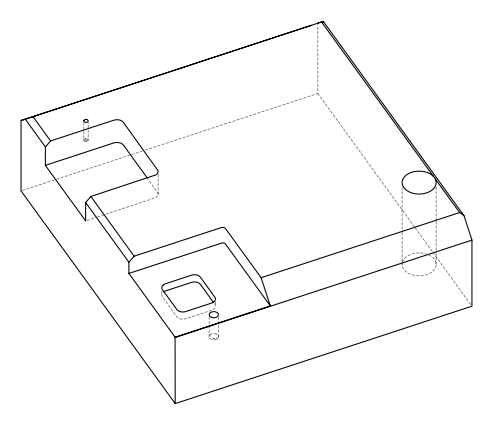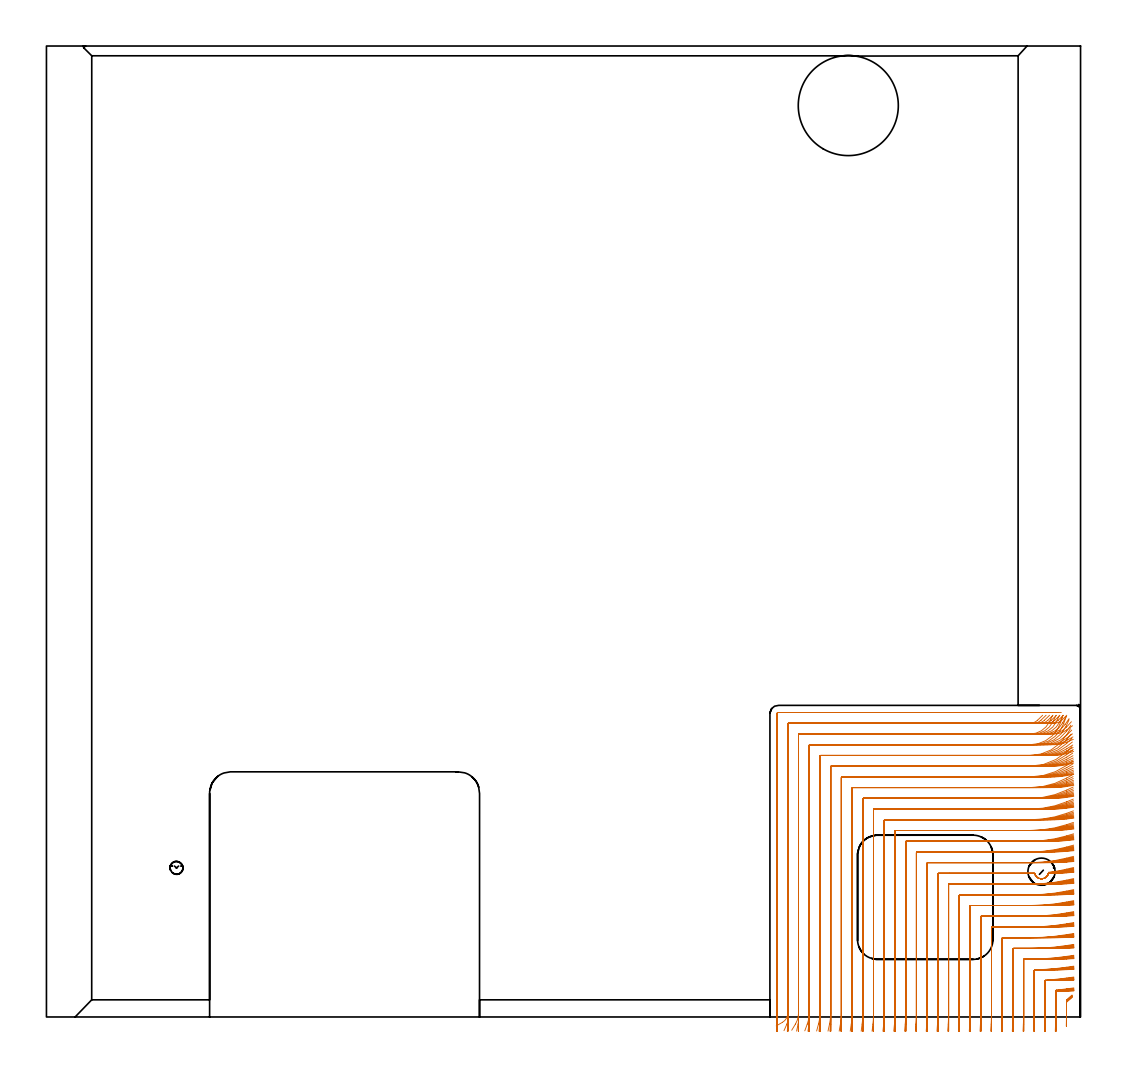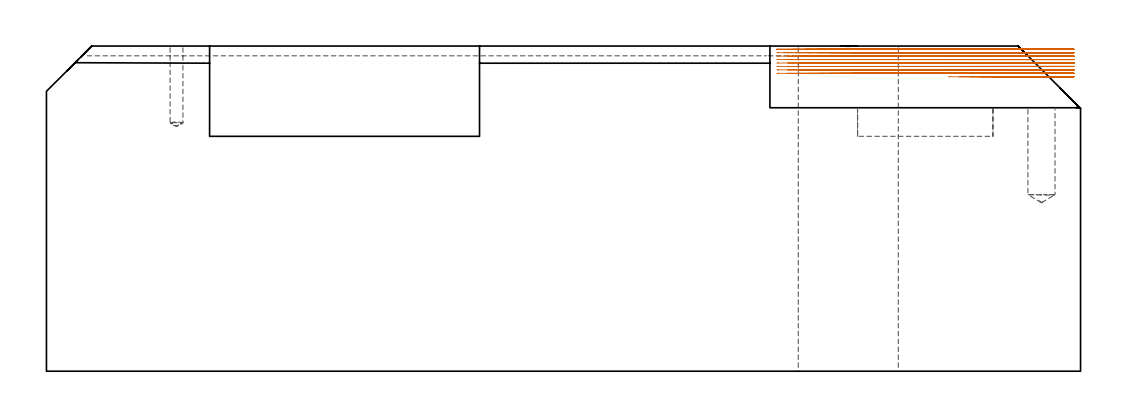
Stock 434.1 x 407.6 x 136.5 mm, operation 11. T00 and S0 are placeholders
(PLAN: 13 operations, 6 tool changes, 243.5 min)
(1 SPOT_DRILL | STEP1POCKET | NXT0321_9005460120000 | 0.03 min | 2 mm3)
(2 SPOT_DRILL_1 | STEP1POCKET_1 | NXT0321_9005460120000 | 0.03 min | 2817 mm3)
(3 INDEXABLE_INSERT_DRILL_THROUGH_HOLE_FROM_SOLID | STEP1HOLE | NXT0302_036 | 0.56 min | 189021 mm3)
(4 DRILL_BLIND_HOLE_INTO_CENTER | STEP1POCKET | UGT0301_178 | 0.14 min | 729 mm3)
(5 DRILL_BLIND_HOLE_INTO_CENTER_1 | STEP1POCKET_1 | UGT0301_225 | 0.17 min | 3913 mm3)
(6 AREA_MILL | FG_CHAMFER_SURFACE | UGT0205_001 | 1.47 min | 1709 mm3)
(7 AREA_MILL_1 | FG_CHAMFER_SURFACE_1 | UGT0205_001 | 23.05 min | 73331 mm3)
(8 AREA_MILL_2 | FG_CHAMFER_SURFACE_2 | UGT0205_001 | 3.12 min | 3396 mm3)
(9 AREA_MILL_3 | FG_CHAMFER_SURFACE_3 | UGT0205_001 | 23.44 min | 121281 mm3)
(10 AREA_MILL_4 | FG_CHAMFER_SURFACE_4 | UGT0205_001 | 6.46 min | 3295 mm3)
(11 MILL_CORNER_NOTCH_RECTANGULAR | CORNER_NOTCH_RECTANGULAR | NXT0201_008 | Follow Part, ap 1.5, ae 75% | 152.91 min | 412389 mm3)
(12 MILL_RECTANGULAR_POCKET | POCKET_RECTANGULAR_STRAIGHT | NXT0201_012 | Follow Part, ap 4, ae 75% | 2.23 min | 34809 mm3)
(13 MILL_SLOT | SLOT_PARTIAL_RECTANGULAR | NXT0201_012 | Follow Part, ap 4, ae 75% | 29.83 min | 440398 mm3)
(TOOL NXT0321_9005460120000 | NC Spot Drill, 142deg, 12mm, Carbide, Uncoated | D12 PA142 FL30 Z2)
(TOOL NXT0302_036 | Index. Insert Drill 42mm [880-D4200L50-05] | D42 PA176 FL210 Z2)
(TOOL UGT0301_178 | Twist Drill 5.4 mm | D5.4 PA118 FL55 Z2)
(TOOL UGT0301_225 | Twist Drill 11.4 mm | D11.4 PA118 FL92 Z2)
(TOOL UGT0205_001 | Chamfer Mill 20 x 3 x 45 deg. | D20 FL50 Z2)
(TOOL NXT0201_008 | ENDMILL 6mm [2P460-0600-NA 1630] | D6 FL26 Z6)
(TOOL NXT0201_012 | ENDMILL 16mm [2P460-1600-NA 1630] | D16 FL38 Z6)
(OP 11 MILL_CORNER_NOTCH_RECTANGULAR, part 1 of 2)
G17 G21 G94 G90
T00 M6
G54
G17 G0 G90 X430.536 Y9.226 S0 M3
G43 Z146.606 H1
Z135.161
G94 G1 X428.3 Y7.226 F250.
G3 X428.2 Y7.01 R0.3 F500.
G1 Y1.65
G2 X428.174 Y-0.86 R121.5
G1 X428.112 Y-3.859 F250.
G0 Z146.606
X431.274 Y12.212
Z135.161
G1 X428.3 Y11.817
G2 X423.965 Y11.324 R117. F500.
G3 X423.7 Y11.033 R0.3
G1 Y1.65
G2 X423.608 Y-3. R117.
G1 X423.488 Y-5.998 F250.
G0 Z146.606
X431.272 Y16.769
Z135.161
G1 X428.3 Y16.358
G2 X419.476 Y15.492 R112.5 F500.
G3 X419.2 Y15.2 R0.3
G1 Y1.65
G2 X419.104 Y-3. R112.5
G1 X418.98 Y-5.997 F250.
G0 Z146.606
X431.269 Y21.33
Z135.161
G1 X428.3 Y20.903
G2 X414.987 Y19.82 R108. F500.
G3 X414.7 Y19.527 R0.3
G1 Y1.65
G2 X414.6 Y-3. R108.
G1 X414.471 Y-5.997 F250.
G0 Z146.606
X431.267 Y25.897
Z135.161
G1 X428.3 Y25.451
G2 X412.907 Y24.3 R103.5 F500.
G1 X410.493
G3 X410.2 Y24.007 R0.3
G1 Y1.65
G2 X410.095 Y-3. R103.5
G1 X409.961 Y-5.997 F250.
G0 Z146.606
X431.263 Y30.47
Z135.161
G1 X428.3 Y30.004
G2 X412.907 Y28.8 R99. F500.
G1 X405.994
G3 X405.7 Y28.506 R0.3
G1 Y1.65
G2 X405.591 Y-3. R99.
G1 X405.45 Y-5.997 F250.
G0 Z146.606
X431.26 Y35.051
Z135.161
G1 X428.3 Y34.562
G2 X412.907 Y33.3 R94.5 F500.
G1 X401.494
G3 X401.2 Y33.006 R0.3
G1 Y1.65
G2 X401.086 Y-3. R94.5
G1 X400.938 Y-5.996 F250.
G0 Z146.606
X431.256 Y39.639
Z135.161
G1 X428.3 Y39.126
G2 X412.907 Y37.8 R90. F500.
G1 X396.994
G3 X396.7 Y37.506 R0.3
G1 Y1.65
G2 X396.58 Y-3. R90.
G1 X396.425 Y-5.996 F250.
G0 Z146.606
X431.251 Y44.237
Z135.161
G1 X428.3 Y43.697
G2 X412.907 Y42.3 R85.5 F500.
G1 X392.494
G3 X392.2 Y42.006 R0.3
G1 Y1.65
G2 X392.073 Y-3. R85.5
G1 X391.91 Y-5.996 F250.
G0 Z146.606
X431.245 Y48.846
Z135.161
G1 X428.3 Y48.276
G2 X412.907 Y46.8 R81. F500.
G1 X387.994
G3 X387.7 Y46.506 R0.3
G1 Y1.65
G2 X387.566 Y-3. R81.
G1 X387.394 Y-5.995 F250.
G0 Z146.606
X431.239 Y53.468
Z135.161
G1 X428.3 Y52.865
G2 X412.907 Y51.3 R76.5 F500.
G1 X383.495
G3 X383.2 Y51.005 R0.3
G1 Y1.65
G2 X383.059 Y-3. R76.5
G1 X382.876 Y-5.994 F250.
G0 Z146.606
X431.231 Y58.106
Z135.161
G1 X428.3 Y57.465
G2 X412.907 Y55.8 R72. F500.
G1 X378.995
G3 X378.7 Y55.505 R0.3
G1 Y1.65
G2 X378.55 Y-3. R72.
G1 X378.356 Y-5.994 F250.
G0 Z146.606
X431.221 Y62.763
Z135.161
G1 X428.3 Y62.079
G2 X420.677 Y60.749 R67.5 F500.
X420.32 Y59.554 R3.046
X418.952 Y58.279 R2.939
X416.457 Y58.276 R3.042
X414.876 Y60.014 R2.954
X414.788 Y60.326 R3.057
X412.907 Y60.3 R67.5
G1 X374.495
G3 X374.2 Y60.005 R0.3
G1 Y1.65
G2 X374.04 Y-3. R67.5
G1 X373.833 Y-5.993 F250.
G0 Z146.606
X431.209 Y67.442
Z135.161
G1 X428.3 Y66.709
G2 X412.907 Y64.8 R63. F500.
G1 X369.995
G3 X369.7 Y64.505 R0.3
G1 Y1.65
G2 X369.528 Y-3. R63.
G1 X369.307 Y-5.992 F250.
G0 Z146.606
X431.194 Y72.151
Z135.161
G1 X428.3 Y71.361
G2 X412.907 Y69.3 R58.5 F500.
G1 X365.495
G3 X365.2 Y69.005 R0.3
G1 Y1.65
G2 X365.015 Y-3. R58.5
G1 X364.776 Y-5.991 F250.
G0 Z146.606
X431.175 Y76.896
Z135.161
G1 X428.3 Y76.04
G2 X412.907 Y73.8 R54. F500.
G1 X360.996
G3 X360.7 Y73.504 R0.3
G1 Y1.65
G2 X360.499 Y-3. R54.
G1 X360.241 Y-5.989 F250.
G0 Z146.606
X431.151 Y81.687
Z135.161
G1 X428.3 Y80.754
G2 X412.907 Y78.3 R49.5 F500.
G1 X356.496
G3 X356.2 Y78.004 R0.3
G1 Y1.65
G2 X355.981 Y-3. R49.5
G1 X355.699 Y-5.987 F250.
G0 Z146.606
X431.119 Y86.541
Z135.161
G1 X428.3 Y85.515
G2 X412.907 Y82.8 R45. F500.
G1 X351.996
G3 X351.7 Y82.504 R0.3
G1 Y1.65
G2 X351.459 Y-3. R45.
G1 X351.149 Y-5.984 F250.
G0 Z146.606
X431.075 Y91.48
Z135.161
G1 X428.3 Y90.339
G2 X412.907 Y87.3 R40.5 F500.
G1 X347.496
G3 X347.2 Y87.004 R0.3
G1 Y1.65
G2 X346.932 Y-3. R40.5
G1 X346.588 Y-5.98 F250.
G0 Z146.606
X431.012 Y96.54
Z135.161
G1 X428.3 Y95.257
G2 X412.907 Y91.8 R36. F500.
G1 X342.996
G3 X342.7 Y91.504 R0.3
G1 Y1.65
G2 X342.398 Y-3. R36.
G1 X342.011 Y-5.975 F250.
G0 Z146.606
X430.917 Y101.783
Z135.161
G1 X428.3 Y100.317
G2 X412.907 Y96.3 R31.5 F500.
G1 X338.496
G3 X338.2 Y96.004 R0.3
G1 Y1.65
G2 X337.855 Y-3. R31.5
G1 X337.412 Y-5.967 F250.
G0 Z146.606
X430.765 Y107.328
Z135.161
G1 X428.3 Y105.618
G2 X412.907 Y100.8 R27. F500.
G1 X333.997
G3 X333.7 Y100.503 R0.3
G1 Y1.65
G2 X333.297 Y-3. R27.
G1 X332.78 Y-5.955 F250.
G0 Z146.606
X430.488 Y113.442
Z135.161
G1 X428.3 Y111.389
G2 X412.907 Y105.3 R22.5 F500.
G1 X329.497
G3 X329.2 Y105.003 R0.3
G1 Y1.65
G2 X328.714 Y-3. R22.5
G1 X328.094 Y-5.935 F250.
G0 Z146.606
X429.855 Y121.035
Z135.161
G1 X428.3 Y118.47
G2 X412.907 Y109.8 R18. F500.
G1 X324.997
G3 X324.7 Y109.503 R0.3
G1 Y1.65
G2 X324.089 Y-3. R18.
G1 X323.314 Y-5.898 F250.
G0 Z146.606
X426.686 Y126.623
Z135.161
G1 X425.788 Y123.76
G2 X412.907 Y114.3 R13.5 F500.
G1 X320.497
G3 X320.2 Y114.003 R0.3
G1 Y1.65
G2 X319.374 Y-3. R13.5
G1 X318.34 Y-5.816 F250.
G0 Z146.606
X422.303 Y126.488
Z135.161
G1 X420.969 Y123.8
G2 X412.907 Y118.8 R9. F500.
G1 X315.997
G3 X315.7 Y118.503 R0.3
G1 Y1.65
G2 X314.406 Y-3. R9.
G1 X312.855 Y-5.569 F250.
G0 Z146.606
X418.196 Y126.672
Z135.161
G1 X416.048 Y124.578
G2 X412.907 Y123.3 R4.5 F500.
G1 X311.497
G3 X311.2 Y123.003 R0.3
G1 Y1.65
G2 X308.945 Y-2.25 R4.5
G1 X306.345 Y-3.746 F250.
G0 Z146.606
X415.907 Y127.8
Z135.161
G1 X412.907
X307.2 F500.
G3 X306.7 Y127.3 R0.5
G1 Y1.65
Y-1.35 F250.
G0 Z146.606
X430.536 Y9.048
Z133.717
G1 X428.3 Y7.048
G3 X428.2 Y6.832 R0.3 F500.
G1 Y-0.768
Y-3.768 F250.
G0 Z146.606
X431.279 Y11.992
Z133.717
G1 X428.3 Y11.634
G2 X423.968 Y11.196 R117. F500.
G3 X423.7 Y10.905 R0.3
G1 Y-1.179
G2 X423.686 Y-3. R117.
G1 X423.639 Y-6. F250.
G0 Z146.606
X431.277 Y16.54
Z133.717
G1 X428.3 Y16.168
G2 X419.479 Y15.417 R112.5 F500.
G3 X419.2 Y15.124 R0.3
G1 Y-1.179
G2 X419.185 Y-3. R112.5
G1 X419.137 Y-6. F250.
G0 Z146.606
X431.275 Y21.092
Z133.717
G1 X428.3 Y20.704
G2 X414.991 Y19.802 R108. F500.
G3 X414.7 Y19.509 R0.3
G1 Y-1.179
G2 X414.685 Y-3. R108.
G1 X414.634 Y-6. F250.
G0 Z146.606
X431.273 Y25.648
Z133.717
G1 X428.3 Y25.244
G2 X414.352 Y24.3 R103.5 F500.
G1 X410.493
G3 X410.2 Y24.007 R0.3
G1 Y-1.179
G2 X410.184 Y-3. R103.5
G1 X410.131 Y-6. F250.
G0 Z146.606
X431.27 Y30.21
Z133.717
G1 X428.3 Y29.787
G2 X414.352 Y28.8 R99. F500.
G1 X405.994
G3 X405.7 Y28.506 R0.3
G1 Y-1.179
G2 X405.683 Y-3. R99.
G1 X405.628 Y-5.999 F250.
G0 Z146.606
X431.267 Y34.778
Z133.717
G1 X428.3 Y34.335
G2 X414.352 Y33.3 R94.5 F500.
G1 X401.494
G3 X401.2 Y33.006 R0.3
G1 Y-1.179
G2 X401.182 Y-3. R94.5
G1 X401.125 Y-5.999 F250.
G0 Z146.606
X431.264 Y39.352
Z133.717
G1 X428.3 Y38.887
G2 X414.352 Y37.8 R90. F500.
G1 X396.994
G3 X396.7 Y37.506 R0.3
G1 Y-1.179
G2 X396.682 Y-3. R90.
G1 X396.621 Y-5.999 F250.
G0 Z146.606
X431.26 Y43.935
Z133.717
G1 X428.3 Y43.445
G2 X414.352 Y42.3 R85.5 F500.
G1 X392.494
G3 X392.2 Y42.006 R0.3
G1 Y-1.179
G2 X392.181 Y-3. R85.5
G1 X392.117 Y-5.999 F250.
G0 Z146.606
X431.255 Y48.526
Z133.717
G1 X428.3 Y48.01
G2 X414.352 Y46.8 R81. F500.
G1 X387.994
G3 X387.7 Y46.506 R0.3
G1 Y-1.179
G2 X387.68 Y-3. R81.
G1 X387.612 Y-5.999 F250.
G0 Z146.606
X431.25 Y53.129
Z133.717
G1 X428.3 Y52.582
G2 X414.352 Y51.3 R76.5 F500.
G1 X383.495
G3 X383.2 Y51.005 R0.3
G1 Y-1.179
G2 X383.178 Y-3. R76.5
G1 X383.107 Y-5.999 F250.
G0 Z146.606
X431.243 Y57.745
Z133.717
G1 X428.3 Y57.164
G2 X414.352 Y55.8 R72. F500.
G1 X378.995
G3 X378.7 Y55.505 R0.3
G1 Y-1.179
G2 X378.677 Y-3. R72.
G1 X378.601 Y-5.999 F250.
G0 Z146.606
X431.235 Y62.377
Z133.717
G1 X428.3 Y61.757
G2 X420.66 Y60.595 R67.5 F500.
X420.32 Y59.554 R3.046
X418.952 Y58.279 R2.939
X416.457 Y58.276 R3.042
X414.876 Y60.014 R2.954
X414.794 Y60.301 R3.057
X414.352 Y60.3 R67.5
G1 X374.495
G3 X374.2 Y60.005 R0.3
G1 Y-1.179
G2 X374.175 Y-3. R67.5
G1 X374.094 Y-5.999 F250.
G0 Z146.606
X431.226 Y67.028
Z133.717
G1 X428.3 Y66.363
G2 X414.352 Y64.8 R63. F500.
G1 X369.995
G3 X369.7 Y64.505 R0.3
G1 Y-1.179
G2 X369.674 Y-3. R63.
G1 X369.587 Y-5.999 F250.
G0 Z146.606
X431.213 Y71.702
Z133.717
G1 X428.3 Y70.987
G2 X414.352 Y69.3 R58.5 F500.
G1 X365.495
G3 X365.2 Y69.005 R0.3
G1 Y-1.179
G2 X365.172 Y-3. R58.5
G1 X365.078 Y-5.999 F250.
G0 Z146.606
X431.198 Y76.407
Z133.717
G1 X428.3 Y75.632
G2 X414.352 Y73.8 R54. F500.
G1 X360.995
G3 X360.7 Y73.505 R0.3
G1 Y-1.179
G2 X360.669 Y-3. R54.
G1 X360.568 Y-5.998 F250.
G0 Z146.606
X431.178 Y81.151
Z133.717
G1 X428.3 Y80.306
G2 X414.352 Y78.3 R49.5 F500.
G1 X356.496
G3 X356.2 Y78.004 R0.3
G1 Y-1.179
G2 X356.166 Y-3. R49.5
G1 X356.056 Y-5.998 F250.
G0 Z146.606
X431.152 Y85.946
Z133.717
G1 X428.3 Y85.016
G2 X414.352 Y82.8 R45. F500.
G1 X351.996
G3 X351.7 Y82.504 R0.3
G1 Y-1.179
G2 X351.663 Y-3. R45.
G1 X351.542 Y-5.998 F250.
G0 Z146.606
X431.116 Y90.811
Z133.717
G1 X428.3 Y89.778
G2 X414.352 Y87.3 R40.5 F500.
G1 X347.496
G3 X347.2 Y87.004 R0.3
G1 Y-1.179
G2 X347.159 Y-3. R40.5
G1 X347.024 Y-5.997 F250.
G0 Z146.606
X431.066 Y95.774
Z133.717
G1 X428.3 Y94.612
G2 X414.352 Y91.8 R36. F500.
G1 X342.996
G3 X342.7 Y91.504 R0.3
G1 Y-1.179
G2 X342.654 Y-3. R36.
G1 X342.502 Y-5.996 F250.
G0 Z146.606
X430.99 Y100.885
Z133.717
G1 X428.3 Y99.556
G2 X414.352 Y96.3 R31.5 F500.
G1 X338.496
G3 X338.2 Y96.004 R0.3
G1 Y-1.179
G2 X338.147 Y-3. R31.5
G1 X337.974 Y-5.995 F250.
G0 Z146.606
X430.869 Y106.231
Z133.717
G1 X428.3 Y104.682
G2 X414.352 Y100.8 R27. F500.
G1 X333.997
G3 X333.7 Y100.504 R0.3
G1 Y-1.179
G2 X333.639 Y-3. R27.
G1 X333.436 Y-5.993 F250.
G0 Z146.606
X430.654 Y112.004
Z133.717
G1 X428.3 Y110.145
G2 X414.352 Y105.3 R22.5 F500.
G1 X329.497
G3 X329.2 Y105.003 R0.3
G1 Y-1.179
G2 X329.126 Y-3. R22.5
G1 X328.883 Y-5.99 F250.
G0 Z146.606
X430.196 Y118.747
Z133.717
G1 X428.3 Y116.422
G2 X414.352 Y109.8 R18. F500.
G1 X324.997
G3 X324.7 Y109.503 R0.3
G1 Y-1.179
G2 X324.608 Y-3. R18.
G1 X324.304 Y-5.985 F250.
G0 Z146.606
X428.071 Y126.056
Z133.717
G1 X427.056 Y123.232
G2 X414.352 Y114.3 R13.5 F500.
G1 X320.497
G3 X320.2 Y114.003 R0.3
G1 Y-1.179
G2 X320.077 Y-3. R13.5
G1 X319.672 Y-5.973 F250.
G0 Z146.606
X423.748 Y126.488
Z133.717
G1 X422.414 Y123.8
G2 X414.352 Y118.8 R9. F500.
G1 X315.997
G3 X315.7 Y118.503 R0.3
G1 Y-1.179
G2 X315.514 Y-3. R9.
G1 X314.907 Y-5.938 F250.
G0 Z146.606
X419.641 Y126.672
Z133.717
G1 X417.493 Y124.578
G2 X414.352 Y123.3 R4.5 F500.
G1 X311.497
G3 X311.2 Y123.003 R0.3
G1 Y-1.179
G2 X310.815 Y-3. R4.5
G1 X309.601 Y-5.743 F250.
G0 Z146.606
X417.352 Y127.8
Z133.717
G1 X414.352
X307.2 F500.
G3 X306.7 Y127.3 R0.5
G1 Y-1.179
Y-4.179 F250.
G0 Z146.606
X430.536 Y8.887
Z132.272
G1 X428.3 Y6.888
G3 X428.2 Y6.671 R0.3 F500.
G1 Y-0.768
Y-3.768 F250.
G0 Z146.606
X431.283 Y11.79
Z132.272
G1 X428.3 Y11.47
G2 X423.972 Y11.086 R117. F500.
G3 X423.7 Y10.794 R0.3
G1 Y-2.71
Y-3.
X423.692 Y-6. F250.
G0 Z146.606
X431.281 Y16.33
Z132.272
G1 X428.3 Y15.996
G2 X419.483 Y15.36 R112.5 F500.
G3 X419.2 Y15.068 R0.3
G1 Y-2.71
Y-3.
X419.192 Y-6. F250.
G0 Z146.606
X431.28 Y20.873
Z132.272
G1 X428.3 Y20.526
G2 X415.801 Y19.8 R108. F500.
G1 X414.993
G3 X414.7 Y19.507 R0.3
G1 Y-2.71
Y-3.
X414.692 Y-6. F250.
G0 Z146.606
X431.278 Y25.42
Z132.272
G1 X428.3 Y25.057
G2 X415.801 Y24.3 R103.5 F500.
G1 X410.493
G3 X410.2 Y24.007 R0.3
G1 Y-2.71
Y-3.
X410.191 Y-6. F250.
G0 Z146.606
X431.276 Y29.971
Z132.272
G1 X428.3 Y29.592
G2 X415.801 Y28.8 R99. F500.
G1 X405.994
G3 X405.7 Y28.506 R0.3
G1 Y-2.71
Y-3.
X405.691 Y-6. F250.
G0 Z146.606
X431.274 Y34.527
Z132.272
G1 X428.3 Y34.13
G2 X415.801 Y33.3 R94.5 F500.
G1 X401.494
G3 X401.2 Y33.006 R0.3
G1 Y-2.71
Y-3.
X401.19 Y-6. F250.
G0 Z146.606
X431.271 Y39.089
Z132.272
G1 X428.3 Y38.672
G2 X415.801 Y37.8 R90. F500.
G1 X396.994
G3 X396.7 Y37.506 R0.3
G1 Y-2.71
Y-3.
X396.69 Y-6. F250.
G0 Z146.606
X431.268 Y43.657
Z132.272
G1 X428.3 Y43.219
G2 X415.801 Y42.3 R85.5 F500.
G1 X392.494
G3 X392.2 Y42.006 R0.3
G1 Y-2.71
Y-3.
X392.189 Y-6. F250.
G0 Z146.606
X431.264 Y48.233
Z132.272
G1 X428.3 Y47.77
G2 X415.801 Y46.8 R81. F500.
G1 X387.994
G3 X387.7 Y46.506 R0.3
G1 Y-2.71
X387.699 Y-3.
X387.689 Y-6. F250.
G0 Z146.606
X431.26 Y52.818
Z132.272
G1 X428.3 Y52.328
G2 X415.801 Y51.3 R76.5 F500.
G1 X383.495
G3 X383.2 Y51.005 R0.3
G1 Y-2.71
X383.199 Y-3.
X383.188 Y-6. F250.
G0 Z146.606
X431.254 Y57.414
Z132.272
G1 X428.3 Y56.893
G2 X415.801 Y55.8 R72. F500.
G1 X378.995
G3 X378.7 Y55.505 R0.3
G1 Y-2.71
X378.699 Y-3.
X378.687 Y-6. F250.
G0 Z146.606
X431.248 Y62.023
Z132.272
G1 X428.3 Y61.467
G2 X420.641 Y60.474 R67.5 F500.
X420.32 Y59.554 R3.046
X418.952 Y58.279 R2.939
X416.457 Y58.276 R3.042
X414.876 Y60.014 R2.954
X414.794 Y60.3 R3.057
G1 X374.495
G3 X374.2 Y60.005 R0.3
G1 Y-2.71
X374.199 Y-3.
X374.186 Y-6. F250.
G0 Z146.606
X431.24 Y66.647
Z132.272
G1 X428.3 Y66.052
G2 X415.801 Y64.8 R63. F500.
G1 X369.995
G3 X369.7 Y64.505 R0.3
G1 Y-2.71
X369.699 Y-3.
X369.685 Y-6. F250.
G0 Z146.606
X431.231 Y71.292
Z132.272
G1 X428.3 Y70.651
G2 X415.801 Y69.3 R58.5 F500.
G1 X365.495
G3 X365.2 Y69.005 R0.3
G1 Y-2.71
X365.199 Y-3.
X365.184 Y-6. F250.
G0 Z146.606
X431.218 Y75.961
Z132.272
G1 X428.3 Y75.266
G2 X415.801 Y73.8 R54. F500.
G1 X360.995
G3 X360.7 Y73.505 R0.3
G1 Y-2.71
X360.699 Y-3.
X360.683 Y-6. F250.
G0 Z146.606
X431.203 Y80.662
Z132.272
G1 X428.3 Y79.904
G2 X415.801 Y78.3 R49.5 F500.
G1 X356.496
G3 X356.2 Y78.004 R0.3
G1 Y-2.71
X356.199 Y-3.
X356.182 Y-6. F250.
G0 Z146.606
X431.182 Y85.404
Z132.272
G1 X428.3 Y84.571
G2 X415.801 Y82.8 R45. F500.
G1 X351.996
G3 X351.7 Y82.504 R0.3
G1 Y-2.71
X351.699 Y-3.
X351.68 Y-6. F250.
G0 Z146.606
X431.154 Y90.203
Z132.272
G1 X428.3 Y89.277
G2 X415.801 Y87.3 R40.5 F500.
G1 X347.496
G3 X347.2 Y87.004 R0.3
G1 Y-2.71
G2 X347.199 Y-3. R40.5
G1 X347.177 Y-6. F250.
G0 Z146.606
X431.113 Y95.081
Z132.272
G1 X428.3 Y94.039
G2 X415.801 Y91.8 R36. F500.
G1 X342.996
G3 X342.7 Y91.504 R0.3
G1 Y-2.71
G2 X342.699 Y-3. R36.
G1 X342.675 Y-6. F250.
G0 Z146.606
X431.054 Y100.076
Z132.272
G1 X428.3 Y98.886
G2 X415.801 Y96.3 R31.5 F500.
G1 X338.496
G3 X338.2 Y96.004 R0.3
G1 Y-2.71
G2 X338.199 Y-3. R31.5
G1 X338.171 Y-6. F250.
G0 Z146.606
X430.959 Y105.256
Z132.272
G1 X428.3 Y103.867
G2 X415.801 Y100.8 R27. F500.
G1 X333.997
G3 X333.7 Y100.503 R0.3
G1 Y-2.71
G2 X333.698 Y-3. R27.
G1 X333.666 Y-6. F250.
G0 Z146.606
X430.794 Y110.758
Z132.272
G1 X428.3 Y109.091
G2 X415.801 Y105.3 R22.5 F500.
G1 X329.497
G3 X329.2 Y105.003 R0.3
G1 Y-2.71
G2 X329.198 Y-3. R22.5
G1 X329.159 Y-6. F250.
G0 Z146.606
X430.459 Y116.93
Z132.272
G1 X428.3 Y114.847
G2 X415.801 Y109.8 R18. F500.
G1 X324.997
G3 X324.7 Y109.503 R0.3
G1 Y-2.71
G2 X324.698 Y-3. R18.
G1 X324.649 Y-6. F250.
G0 Z146.606
X429.296 Y124.778
Z132.272
G1 X428.021 Y122.063
G2 X415.801 Y114.3 R13.5 F500.
G1 X320.497
G3 X320.2 Y114.003 R0.3
G1 Y-2.71
G2 X320.197 Y-3. R13.5
G1 X320.132 Y-5.999 F250.
G0 Z146.606
X425.197 Y126.488
Z132.272
G1 X423.863 Y123.8
G2 X415.801 Y118.8 R9. F500.
G1 X315.997
G3 X315.7 Y118.503 R0.3
G1 Y-2.71
G2 X315.695 Y-3. R9.
G1 X315.598 Y-5.998 F250.
G0 Z146.606
X421.09 Y126.669
Z132.272
G1 X418.941 Y124.576
G2 X415.801 Y123.3 R4.5 F500.
G1 X311.497
G3 X311.2 Y123.003 R0.3
G1 Y-2.71
G2 X311.191 Y-3. R4.5
G1 X310.997 Y-5.994 F250.
G0 Z146.606
X418.801 Y127.8
Z132.272
G1 X415.801
X307.2 F500.
G3 X306.7 Y127.3 R0.5
G1 Y-2.71
Y-5.71 F250.
G0 Z146.606
X430.536 Y8.744
Z130.827
G1 X428.3 Y6.744
G3 X428.2 Y6.528 R0.3 F500.
G1 Y-0.768
Y-3.768 F250.
G0 Z146.606
X431.287 Y11.606
Z130.827
G1 X428.3 Y11.323
G2 X423.976 Y10.993 R117. F500.
G3 X423.7 Y10.701 R0.3
G1 Y-3.
Y-6. F250.
G0 Z146.606
X431.285 Y16.138
Z130.827
G1 X428.3 Y15.844
G2 X419.487 Y15.322 R112.5 F500.
G3 X419.2 Y15.029 R0.3
G1 Y-3.
Y-6. F250.
G0 Z146.606
X431.284 Y20.673
Z130.827
G1 X428.3 Y20.366
G2 X417.254 Y19.8 R108. F500.
G1 X414.993
G3 X414.7 Y19.507 R0.3
G1 Y-3.
Y-6. F250.
G0 Z146.606
X431.283 Y25.211
Z130.827
G1 X428.3 Y24.891
G2 X417.254 Y24.3 R103.5 F500.
G1 X410.493
G3 X410.2 Y24.007 R0.3
G1 Y-3.
Y-6. F250.
G0 Z146.606
X431.281 Y29.753
Z130.827
G1 X428.3 Y29.418
G2 X417.254 Y28.8 R99. F500.
G1 X405.994
G3 X405.7 Y28.506 R0.3
G1 Y-3.
Y-6. F250.
G0 Z146.606
X431.279 Y34.298
Z130.827
G1 X428.3 Y33.948
G2 X417.254 Y33.3 R94.5 F500.
G1 X401.494
G3 X401.2 Y33.006 R0.3
G1 Y-3.
Y-6. F250.
G0 Z146.606
X431.277 Y38.849
Z130.827
G1 X428.3 Y38.48
G2 X417.254 Y37.8 R90. F500.
G1 X396.994
G3 X396.7 Y37.506 R0.3
G1 Y-3.
Y-6. F250.
G0 Z146.606
X431.275 Y43.404
Z130.827
G1 X428.3 Y43.017
G2 X417.254 Y42.3 R85.5 F500.
G1 X392.494
G3 X392.2 Y42.006 R0.3
G1 Y-3.
Y-6. F250.
G0 Z146.606
X431.272 Y47.966
Z130.827
G1 X428.3 Y47.557
G2 X417.254 Y46.8 R81. F500.
G1 X387.994
G3 X387.7 Y46.506 R0.3
G1 Y-3.
Y-6. F250.
G0 Z146.606
X431.269 Y52.535
Z130.827
G1 X428.3 Y52.102
G2 X417.254 Y51.3 R76.5 F500.
G1 X383.495
G3 X383.2 Y51.005 R0.3
G1 Y-3.
Y-6. F250.
G0 Z146.606
X431.264 Y57.113
Z130.827
G1 X428.3 Y56.652
G2 X417.254 Y55.8 R72. F500.
G1 X378.995
G3 X378.7 Y55.505 R0.3
G1 Y-3.
Y-6. F250.
G0 Z146.606
X431.26 Y61.701
Z130.827
G1 X428.3 Y61.21
G2 X420.623 Y60.384 R67.5 F500.
X420.32 Y59.554 R3.046
X418.952 Y58.279 R2.939
X416.457 Y58.276 R3.042
X414.876 Y60.014 R2.954
X414.794 Y60.3 R3.057
G1 X374.495
G3 X374.2 Y60.005 R0.3
G1 Y-3.
Y-6. F250.
G0 Z146.606
X431.253 Y66.302
Z130.827
G1 X428.3 Y65.776
G2 X417.254 Y64.8 R63. F500.
G1 X369.995
G3 X369.7 Y64.505 R0.3
G1 Y-3.
Y-6. F250.
G0 Z146.606
X431.246 Y70.919
Z130.827
G1 X428.3 Y70.352
G2 X417.254 Y69.3 R58.5 F500.
G1 X365.495
G3 X365.2 Y69.005 R0.3
G1 Y-3.
Y-6. F250.
G0 Z146.606
X431.237 Y75.555
Z130.827
G1 X428.3 Y74.942
G2 X417.254 Y73.8 R54. F500.
G1 X360.995
G3 X360.7 Y73.505 R0.3
G1 Y-3.
Y-6. F250.
G0 Z146.606
X431.224 Y80.218
Z130.827
G1 X428.3 Y79.548
G2 X417.254 Y78.3 R49.5 F500.
G1 X356.496
G3 X356.2 Y78.004 R0.3
G1 Y-3.
Y-6. F250.
G0 Z146.606
X431.208 Y84.913
Z130.827
G1 X428.3 Y84.177
G2 X417.254 Y82.8 R45. F500.
G1 X351.996
G3 X351.7 Y82.504 R0.3
G1 Y-3.
Y-6. F250.
G0 Z146.606
X431.186 Y89.654
Z130.827
G1 X428.3 Y88.835
G2 X417.254 Y87.3 R40.5 F500.
G1 X347.496
G3 X347.2 Y87.004 R0.3
G1 Y-3.
Y-6. F250.
G0 Z146.606
X431.155 Y94.457
Z130.827
G1 X428.3 Y93.536
G2 X417.254 Y91.8 R36. F500.
G1 X342.996
G3 X342.7 Y91.504 R0.3
G1 Y-3.
Y-6. F250.
G0 Z146.606
X431.109 Y99.352
Z130.827
G1 X428.3 Y98.3
G2 X417.254 Y96.3 R31.5 F500.
G1 X338.496
G3 X338.2 Y96.004 R0.3
G1 Y-3.
Y-6. F250.
G0 Z146.606
X431.037 Y104.39
Z130.827
G1 X428.3 Y103.163
G2 X417.254 Y100.8 R27. F500.
G1 X333.997
G3 X333.7 Y100.503 R0.3
G1 Y-3.
Y-6. F250.
G0 Z146.606
X430.914 Y109.671
Z130.827
G1 X428.3 Y108.198
G2 X417.254 Y105.3 R22.5 F500.
G1 X329.497
G3 X329.2 Y105.003 R0.3
G1 Y-3.
Y-6. F250.
G0 Z146.606
X430.669 Y115.429
Z130.827
G1 X428.3 Y113.588
G2 X417.254 Y109.8 R18. F500.
G1 X324.997
G3 X324.7 Y109.503 R0.3
G1 Y-3.
Y-6. F250.
G0 Z146.606
X430.025 Y122.493
Z130.827
G1 X428.3 Y120.038
G2 X417.254 Y114.3 R13.5 F500.
G1 X320.497
G3 X320.2 Y114.003 R0.3
G1 Y-3.
Y-6. F250.
G0 Z146.606
X426.65 Y126.487
Z130.827
G1 X425.316 Y123.8
G2 X417.254 Y118.8 R9. F500.
G1 X315.997
G3 X315.7 Y118.503 R0.3
G1 Y-3.
Y-6. F250.
G0 Z146.606
X422.542 Y126.667
Z130.827
G1 X420.392 Y124.575
G2 X417.254 Y123.3 R4.5 F500.
G1 X311.497
G3 X311.2 Y123.003 R0.3
G1 Y-3.
Y-6. F250.
G0 Z146.606
X420.254 Y127.8
Z130.827
G1 X417.254
X307.2 F500.
G3 X306.7 Y127.3 R0.5
G1 Y-3.
Y-6. F250.
G0 Z146.606
X430.536 Y8.618
Z129.382
G1 X428.3 Y6.618
G3 X428.2 Y6.402 R0.3 F500.
G1 Y-0.768
Y-3.768 F250.
G0 Z146.606
X431.29 Y11.44
Z129.382
G1 X428.3 Y11.194
G2 X423.979 Y10.919 R117. F500.
G3 X423.7 Y10.627 R0.3
G1 Y-3.
Y-6. F250.
G0 Z146.606
X431.289 Y15.966
Z129.382
G1 X428.3 Y15.71
G2 X419.491 Y15.303 R112.5 F500.
G3 X419.2 Y15.01 R0.3
G1 Y-3.
Y-6. F250.
G0 Z146.606
X431.288 Y20.494
Z129.382
G1 X428.3 Y20.227
G2 X418.705 Y19.8 R108. F500.
G1 X414.993
G3 X414.7 Y19.507 R0.3
G1 Y-3.
Y-6. F250.
G0 Z146.606
X431.287 Y25.024
Z129.382
G1 X428.3 Y24.746
G2 X418.705 Y24.3 R103.5 F500.
G1 X410.493
G3 X410.2 Y24.007 R0.3
G1 Y-3.
Y-6. F250.
G0 Z146.606
X431.286 Y29.557
Z129.382
G1 X428.3 Y29.266
G2 X418.705 Y28.8 R99. F500.
G1 X405.994
G3 X405.7 Y28.506 R0.3
G1 Y-3.
Y-6. F250.
G0 Z146.606
X431.284 Y34.093
Z129.382
G1 X428.3 Y33.788
G2 X418.705 Y33.3 R94.5 F500.
G1 X401.494
G3 X401.2 Y33.006 R0.3
G1 Y-3.
Y-6. F250.
G0 Z146.606
X431.283 Y38.633
Z129.382
G1 X428.3 Y38.313
G2 X418.705 Y37.8 R90. F500.
G1 X396.994
G3 X396.7 Y37.506 R0.3
G1 Y-3.
Y-6. F250.
G0 Z146.606
X431.281 Y43.177
Z129.382
G1 X428.3 Y42.84
G2 X418.705 Y42.3 R85.5 F500.
G1 X392.494
G3 X392.2 Y42.006 R0.3
G1 Y-3.
Y-6. F250.
G0 Z146.606
X431.279 Y47.726
Z129.382
G1 X428.3 Y47.37
G2 X418.705 Y46.8 R81. F500.
G1 X387.994
G3 X387.7 Y46.506 R0.3
G1 Y-3.
Y-6. F250.
G0 Z146.606
X431.276 Y52.28
Z129.382
G1 X428.3 Y51.904
G2 X418.705 Y51.3 R76.5 F500.
G1 X383.495
G3 X383.2 Y51.005 R0.3
G1 Y-3.
Y-6. F250.
G0 Z146.606
X431.273 Y56.842
Z129.382
G1 X428.3 Y56.442
G2 X418.705 Y55.8 R72. F500.
G1 X378.995
G3 X378.7 Y55.505 R0.3
G1 Y-3.
Y-6. F250.
G0 Z146.606
X431.269 Y61.412
Z129.382
G1 X428.3 Y60.985
G2 X420.611 Y60.327 R67.5 F500.
X420.32 Y59.554 R3.046
X418.952 Y58.279 R2.939
X416.457 Y58.276 R3.042
X414.876 Y60.014 R2.954
X414.794 Y60.3 R3.057
G1 X374.495
G3 X374.2 Y60.005 R0.3
G1 Y-3.
Y-6. F250.
G0 Z146.606
X431.265 Y65.992
Z129.382
G1 X428.3 Y65.535
G2 X418.705 Y64.8 R63. F500.
G1 X369.995
G3 X369.7 Y64.505 R0.3
G1 Y-3.
Y-6. F250.
G0 Z146.606
X431.259 Y70.584
Z129.382
G1 X428.3 Y70.092
G2 X418.705 Y69.3 R58.5 F500.
G1 X365.495
G3 X365.2 Y69.005 R0.3
G1 Y-3.
Y-6. F250.
G0 Z146.606
X431.252 Y75.192
Z129.382
G1 X428.3 Y74.659
G2 X418.705 Y73.8 R54. F500.
G1 X360.995
G3 X360.7 Y73.505 R0.3
G1 Y-3.
Y-6. F250.
G0 Z146.606
X431.243 Y79.82
Z129.382
G1 X428.3 Y79.239
G2 X418.705 Y78.3 R49.5 F500.
G1 X356.496
G3 X356.2 Y78.004 R0.3
G1 Y-3.
Y-6. F250.
G0 Z146.606
X431.231 Y84.475
Z129.382
G1 X428.3 Y83.835
G2 X418.705 Y82.8 R45. F500.
G1 X351.996
G3 X351.7 Y82.504 R0.3
G1 Y-3.
Y-6. F250.
G0 Z146.606
X431.215 Y89.164
Z129.382
G1 X428.3 Y88.453
G2 X418.705 Y87.3 R40.5 F500.
G1 X347.496
G3 X347.2 Y87.004 R0.3
G1 Y-3.
Y-6. F250.
G0 Z146.606
X431.191 Y93.902
Z129.382
G1 X428.3 Y93.102
G2 X418.705 Y91.8 R36. F500.
G1 X342.996
G3 X342.7 Y91.504 R0.3
G1 Y-3.
Y-6. F250.
G0 Z146.606
X431.157 Y98.711
Z129.382
G1 X428.3 Y97.797
G2 X418.705 Y96.3 R31.5 F500.
G1 X338.496
G3 X338.2 Y96.004 R0.3
G1 Y-3.
Y-6. F250.
G0 Z146.606
X431.104 Y103.629
Z129.382
G1 X428.3 Y102.562
G2 X418.705 Y100.8 R27. F500.
G1 X333.996
G3 X333.7 Y100.504 R0.3
G1 Y-3.
Y-6. F250.
G0 Z146.606
X431.013 Y108.728
Z129.382
G1 X428.3 Y107.448
G2 X418.705 Y105.3 R22.5 F500.
G1 X329.497
G3 X329.2 Y105.003 R0.3
G1 Y-3.
Y-6. F250.
G0 Z146.606
X430.838 Y114.17
Z129.382
G1 X428.3 Y112.571
G2 X418.705 Y109.8 R18. F500.
G1 X324.997
G3 X324.7 Y109.503 R0.3
G1 Y-3.
Y-6. F250.
G0 Z146.606
X430.41 Y120.436
Z129.382
G1 X428.3 Y118.303
G2 X418.705 Y114.3 R13.5 F500.
G1 X320.497
G3 X320.2 Y114.003 R0.3
G1 Y-3.
Y-6. F250.
G0 Z146.606
X428.044 Y126.134
Z129.382
G1 X426.61 Y123.499
G2 X418.705 Y118.8 R9. F500.
G1 X315.997
G3 X315.7 Y118.503 R0.3
G1 Y-3.
Y-6. F250.
G0 Z146.606
X423.992 Y126.661
Z129.382
G1 X421.839 Y124.571
G2 X418.705 Y123.3 R4.5 F500.
G1 X311.497
G3 X311.2 Y123.003 R0.3
G1 Y-3.
Y-6. F250.
G0 Z146.606
X421.705 Y127.8
Z129.382
G1 X418.705
X307.2 F500.
G3 X306.7 Y127.3 R0.5
G1 Y-3.
Y-6. F250.
G0 Z146.606
X430.536 Y8.51
Z127.937
G1 X428.3 Y6.51
G3 X428.2 Y6.294 R0.3 F500.
G1 Y-0.768
Y-3.768 F250.
G0 Z146.606
X431.293 Y11.293
Z127.937
G1 X428.3 Y11.084
G2 X423.983 Y10.863 R117. F500.
G3 X423.7 Y10.57 R0.3
G1 Y-3.
Y-6. F250.
G0 Z146.606
X431.292 Y15.813
Z127.937
G1 X428.3 Y15.596
G2 X420.15 Y15.3 R112.5 F500.
G1 X419.493
G3 X419.2 Y15.007 R0.3
G1 Y-3.
Y-6. F250.
G0 Z146.606
X431.291 Y20.334
Z127.937
G1 X428.3 Y20.108
G2 X420.15 Y19.8 R108. F500.
G1 X414.993
G3 X414.7 Y19.507 R0.3
G1 Y-3.
Y-6. F250.
G0 Z146.606
X431.291 Y24.858
Z127.937
G1 X428.3 Y24.621
G2 X420.15 Y24.3 R103.5 F500.
G1 X410.493
G3 X410.2 Y24.007 R0.3
G1 Y-3.
Y-6. F250.
G0 Z146.606
X431.29 Y29.383
Z127.937
G1 X428.3 Y29.136
G2 X420.15 Y28.8 R99. F500.
G1 X405.994
G3 X405.7 Y28.506 R0.3
G1 Y-3.
Y-6. F250.
G0 Z146.606
X431.289 Y33.911
Z127.937
G1 X428.3 Y33.652
G2 X420.15 Y33.3 R94.5 F500.
G1 X401.494
G3 X401.2 Y33.006 R0.3
G1 Y-3.
Y-6. F250.
G0 Z146.606
X431.288 Y38.441
Z127.937
G1 X428.3 Y38.17
G2 X420.15 Y37.8 R90. F500.
G1 X396.994
G3 X396.7 Y37.506 R0.3
G1 Y-3.
Y-6. F250.
G0 Z146.606
X431.286 Y42.975
Z127.937
G1 X428.3 Y42.689
G2 X420.15 Y42.3 R85.5 F500.
G1 X392.494
G3 X392.2 Y42.006 R0.3
G1 Y-3.
Y-6. F250.
G0 Z146.606
X431.285 Y47.513
Z127.937
G1 X428.3 Y47.211
G2 X420.15 Y46.8 R81. F500.
G1 X387.994
G3 X387.7 Y46.506 R0.3
G1 Y-3.
Y-6. F250.
G0 Z146.606
X431.283 Y52.055
Z127.937
G1 X428.3 Y51.735
G2 X420.15 Y51.3 R76.5 F500.
G1 X383.495
G3 X383.2 Y51.005 R0.3
G1 Y-3.
Y-6. F250.
G0 Z146.606
X431.281 Y56.602
Z127.937
G1 X428.3 Y56.263
G2 X420.15 Y55.8 R72. F500.
G1 X378.995
G3 X378.7 Y55.505 R0.3
G1 Y-3.
Y-6. F250.
G0 Z146.606
X431.278 Y61.156
Z127.937
G1 X428.3 Y60.794
G2 X420.605 Y60.302 R67.5 F500.
X420.32 Y59.554 R3.046
X418.952 Y58.279 R2.939
X416.457 Y58.276 R3.042
X414.876 Y60.014 R2.954
X414.794 Y60.3 R3.057
G1 X378.995
X374.495
G3 X374.2 Y60.005 R0.3
G1 Y-3.
Y-6. F250.
G0 Z146.606
X431.275 Y65.717
Z127.937
G1 X428.3 Y65.329
G2 X420.15 Y64.8 R63. F500.
G1 X369.995
G3 X369.7 Y64.505 R0.3
G1 Y-3.
Y-6. F250.
G0 Z146.606
X431.271 Y70.288
Z127.937
G1 X428.3 Y69.871
G2 X420.15 Y69.3 R58.5 F500.
G1 X365.495
G3 X365.2 Y69.005 R0.3
G1 Y-3.
Y-6. F250.
G0 Z146.606
X431.266 Y74.871
Z127.937
G1 X428.3 Y74.419
G2 X420.15 Y73.8 R54. F500.
G1 X360.995
G3 X360.7 Y73.505 R0.3
G1 Y-3.
Y-6. F250.
G0 Z146.606
X431.259 Y79.469
Z127.937
G1 X428.3 Y78.976
G2 X420.15 Y78.3 R49.5 F500.
G1 X356.496
G3 X356.2 Y78.004 R0.3
G1 Y-3.
Y-6. F250.
G0 Z146.606
X431.25 Y84.088
Z127.937
G1 X428.3 Y83.544
G2 X420.15 Y82.8 R45. F500.
G1 X351.996
G3 X351.7 Y82.504 R0.3
G1 Y-3.
Y-6. F250.
G0 Z146.606
X431.239 Y88.732
Z127.937
G1 X428.3 Y88.129
G2 X420.15 Y87.3 R40.5 F500.
G1 X347.496
G3 X347.2 Y87.004 R0.3
G1 Y-3.
Y-6. F250.
G0 Z146.606
X431.222 Y93.414
Z127.937
G1 X428.3 Y92.735
G2 X420.15 Y91.8 R36. F500.
G1 X342.996
G3 X342.7 Y91.504 R0.3
G1 Y-3.
Y-6. F250.
G0 Z146.606
X431.198 Y98.149
Z127.937
G1 X428.3 Y97.373
G2 X420.15 Y96.3 R31.5 F500.
G1 X338.496
G3 X338.2 Y96.004 R0.3
G1 Y-3.
Y-6. F250.
G0 Z146.606
X431.16 Y102.965
Z127.937
G1 X428.3 Y102.059
G2 X420.15 Y100.8 R27. F500.
G1 X333.997
G3 X333.7 Y100.503 R0.3
G1 Y-3.
Y-6. F250.
G0 Z146.606
X431.096 Y107.915
Z127.937
G1 X428.3 Y106.828
G2 X420.15 Y105.3 R22.5 F500.
G1 X329.497
G3 X329.2 Y105.003 R0.3
G1 Y-3.
Y-6. F250.
G0 Z146.606
X430.975 Y113.109
Z127.937
G1 X428.3 Y111.751
G2 X420.15 Y109.8 R18. F500.
G1 X324.997
G3 X324.7 Y109.503 R0.3
G1 Y-3.
Y-6. F250.
G0 Z146.606
X430.692 Y118.849
Z127.937
G1 X428.3 Y117.038
G2 X420.15 Y114.3 R13.5 F500.
G1 X320.497
G3 X320.2 Y114.003 R0.3
G1 Y-3.
Y-6. F250.
G0 Z146.606
X429.288 Y125.25
Z127.937
G1 X427.609 Y122.764
G2 X420.15 Y118.8 R9. F500.
G1 X315.997
G3 X315.7 Y118.503 R0.3
G1 Y-3.
Y-6. F250.
G0 Z146.606
X425.437 Y126.661
Z127.937
G1 X423.285 Y124.571
G2 X420.15 Y123.3 R4.5 F500.
G1 X311.497
G3 X311.2 Y123.003 R0.3
G1 Y-3.
Y-6. F250.
G0 Z146.606
X423.15 Y127.8
Z127.937
G1 X420.15
X307.2 F500.
G3 X306.7 Y127.3 R0.5
G1 Y-3.
Y-6. F250.
G0 Z146.606
X430.536 Y8.419
Z126.493
G1 X428.3 Y6.42
G3 X428.2 Y6.203 R0.3 F500.
G1 Y-0.768
Y-3.768 F250.
G0 Z146.606
X431.295 Y11.164
Z126.493
G1 X428.3 Y10.992
G2 X423.987 Y10.824 R117. F500.
G3 X423.7 Y10.532 R0.3
G1 Y-3.
Y-6. F250.
G0 Z146.606
X431.295 Y15.679
Z126.493
G1 X428.3 Y15.5
G2 X421.595 Y15.3 R112.5 F500.
G1 X419.493
G3 X419.2 Y15.007 R0.3
G1 Y-3.
Y-6. F250.
G0 Z146.606
X431.294 Y20.195
Z126.493
G1 X428.3 Y20.008
G2 X421.595 Y19.8 R108. F500.
G1 X414.993
G3 X414.7 Y19.507 R0.3
G1 Y-3.
Y-6. F250.
G0 Z146.606
X431.294 Y24.712
Z126.493
G1 X428.3 Y24.517
G2 X421.595 Y24.3 R103.5 F500.
G1 X410.493
G3 X410.2 Y24.007 R0.3
G1 Y-3.
Y-6. F250.
G0 Z146.606
X431.293 Y29.231
Z126.493
G1 X428.3 Y29.027
G2 X421.595 Y28.8 R99. F500.
G1 X405.994
G3 X405.7 Y28.506 R0.3
G1 Y-3.
Y-6. F250.
G0 Z146.606
X431.292 Y33.751
Z126.493
G1 X428.3 Y33.538
G2 X421.595 Y33.3 R94.5 F500.
G1 X401.494
G3 X401.2 Y33.006 R0.3
G1 Y-3.
Y-6. F250.
G0 Z146.606
X431.292 Y38.274
Z126.493
G1 X428.3 Y38.05
G2 X421.595 Y37.8 R90. F500.
G1 X396.994
G3 X396.7 Y37.506 R0.3
G1 Y-3.
Y-6. F250.
G0 Z146.606
X431.291 Y42.799
Z126.493
G1 X428.3 Y42.563
G2 X421.595 Y42.3 R85.5 F500.
G1 X392.494
G3 X392.2 Y42.006 R0.3
G1 Y-3.
Y-6. F250.
G0 Z146.606
X431.29 Y47.326
Z126.493
G1 X428.3 Y47.078
G2 X421.595 Y46.8 R81. F500.
G1 X387.994
G3 X387.7 Y46.506 R0.3
G1 Y-3.
Y-6. F250.
G0 Z146.606
X431.288 Y51.857
Z126.493
G1 X428.3 Y51.594
G2 X421.595 Y51.3 R76.5 F500.
G1 X383.495
G3 X383.2 Y51.005 R0.3
G1 Y-3.
Y-6. F250.
G0 Z146.606
X431.287 Y56.392
Z126.493
G1 X428.3 Y56.113
G2 X421.595 Y55.8 R72. F500.
G1 X378.995
G3 X378.7 Y55.505 R0.3
G1 Y-3.
Y-6. F250.
G0 Z146.606
X431.285 Y60.932
Z126.493
G1 X428.3 Y60.634
G2 X421.595 Y60.3 R67.5 F500.
G1 X420.605
G2 X420.318 Y59.551 R3.045
X418.952 Y58.279 R2.935
X416.457 Y58.276 R3.042
X414.876 Y60.014 R2.954
X414.794 Y60.3 R3.057
G1 X378.995
X374.495
G3 X374.2 Y60.005 R0.3
G1 Y-3.
Y-6. F250.
G0 Z146.606
X431.283 Y65.477
Z126.493
G1 X428.3 Y65.158
G2 X421.595 Y64.8 R63. F500.
G1 X369.995
G3 X369.7 Y64.505 R0.3
G1 Y-3.
Y-6. F250.
G0 Z146.606
X431.28 Y70.029
Z126.493
G1 X428.3 Y69.686
G2 X421.595 Y69.3 R58.5 F500.
G1 X365.495
G3 X365.2 Y69.005 R0.3
G1 Y-3.
Y-6. F250.
G0 Z146.606
X431.277 Y74.59
Z126.493
G1 X428.3 Y74.218
G2 X421.595 Y73.8 R54. F500.
G1 X360.995
G3 X360.7 Y73.505 R0.3
G1 Y-3.
Y-6. F250.
G0 Z146.606
X431.272 Y79.163
Z126.493
G1 X428.3 Y78.756
G2 X421.595 Y78.3 R49.5 F500.
G1 X356.496
G3 X356.2 Y78.004 R0.3
G1 Y-3.
Y-6. F250.
G0 Z146.606
X431.266 Y83.749
Z126.493
G1 X428.3 Y83.302
G2 X421.595 Y82.8 R45. F500.
G1 X351.996
G3 X351.7 Y82.504 R0.3
G1 Y-3.
Y-6. F250.
G0 Z146.606
X431.259 Y88.356
Z126.493
G1 X428.3 Y87.859
G2 X421.595 Y87.3 R40.5 F500.
G1 X347.496
G3 X347.2 Y87.004 R0.3
G1 Y-3.
Y-6. F250.
G0 Z146.606
X431.247 Y92.989
Z126.493
G1 X428.3 Y92.43
G2 X421.595 Y91.8 R36. F500.
G1 X342.996
G3 X342.7 Y91.504 R0.3
G1 Y-3.
Y-6. F250.
G0 Z146.606
X431.231 Y97.66
Z126.493
G1 X428.3 Y97.022
G2 X421.595 Y96.3 R31.5 F500.
G1 X338.496
G3 X338.2 Y96.004 R0.3
G1 Y-3.
Y-6. F250.
G0 Z146.606
X431.206 Y102.391
Z126.493
G1 X428.3 Y101.646
G2 X421.595 Y100.8 R27. F500.
G1 X333.996
G3 X333.7 Y100.504 R0.3
G1 Y-3.
Y-6. F250.
G0 Z146.606
X431.164 Y107.216
Z126.493
G1 X428.3 Y106.322
G2 X421.595 Y105.3 R22.5 F500.
G1 X329.497
G3 X329.2 Y105.003 R0.3
G1 Y-3.
Y-6. F250.
G0 Z146.606
X431.084 Y112.213
Z126.493
G1 X428.3 Y111.095
G2 X421.595 Y109.8 R18. F500.
G1 X324.997
G3 X324.7 Y109.503 R0.3
G1 Y-3.
Y-6. F250.
G0 Z146.606
X430.904 Y117.573
Z126.493
G1 X428.3 Y116.083
G2 X421.595 Y114.3 R13.5 F500.
G1 X320.497
G3 X320.2 Y114.003 R0.3
G1 Y-3.
Y-6. F250.
G0 Z146.606
X430.263 Y123.945
Z126.493
G1 X428.24 Y121.73
G2 X421.595 Y118.8 R9. F500.
G1 X315.997
G3 X315.7 Y118.503 R0.3
G1 Y-3.
Y-6. F250.
G0 Z146.606
X426.882 Y126.661
Z126.493
G1 X424.729 Y124.571
G2 X421.595 Y123.3 R4.5 F500.
G1 X311.497
G3 X311.2 Y123.003 R0.3
G1 Y-3.
Y-6. F250.
G0 Z146.606
X424.595 Y127.8
Z126.493
G1 X421.595
X307.2 F500.
G3 X306.7 Y127.3 R0.5
G1 Y-3.
Y-6. F250.
G0 Z146.606
X430.536 Y8.346
Z125.048
G1 X428.3 Y6.347
G3 X428.2 Y6.13 R0.3 F500.
G1 Y-0.768
Y-3.768 F250.
G0 Z146.606
X431.297 Y11.054
Z125.048
G1 X428.3 Y10.919
G2 X423.99 Y10.804 R117. F500.
G3 X423.7 Y10.511 R0.3
G1 Y-3.
Y-6. F250.
G0 Z146.606
X431.297 Y15.564
Z125.048
G1 X428.3 Y15.423
G2 X423.032 Y15.3 R112.5 F500.
G1 X419.493
G3 X419.2 Y15.007 R0.3
G1 Y-3.
Y-6. F250.
G0 Z146.606
X431.296 Y20.075
Z125.048
G1 X428.3 Y19.929
G2 X423.032 Y19.8 R108. F500.
G1 X414.993
G3 X414.7 Y19.507 R0.3
G1 Y-3.
Y-6. F250.
G0 Z146.606
X431.296 Y24.587
Z125.048
G1 X428.3 Y24.434
G2 X423.032 Y24.3 R103.5 F500.
G1 X410.493
G3 X410.2 Y24.007 R0.3
G1 Y-3.
Y-6. F250.
G0 Z146.606
X431.296 Y29.1
Z125.048
G1 X428.3 Y28.94
G2 X423.032 Y28.8 R99. F500.
G1 X405.994
G3 X405.7 Y28.506 R0.3
G1 Y-3.
Y-6. F250.
G0 Z146.606
X431.295 Y33.614
Z125.048
G1 X428.3 Y33.447
G2 X423.032 Y33.3 R94.5 F500.
G1 X401.494
G3 X401.2 Y33.006 R0.3
G1 Y-3.
Y-6. F250.
G0 Z146.606
X431.295 Y38.13
Z125.048
G1 X428.3 Y37.954
G2 X423.032 Y37.8 R90. F500.
G1 X396.994
G3 X396.7 Y37.506 R0.3
G1 Y-3.
Y-6. F250.
G0 Z146.606
X431.294 Y42.647
Z125.048
G1 X428.3 Y42.462
G2 X423.032 Y42.3 R85.5 F500.
G1 X392.494
G3 X392.2 Y42.006 R0.3
G1 Y-3.
Y-6. F250.
G0 Z146.606
X431.294 Y47.167
Z125.048
G1 X428.3 Y46.971
G2 X423.032 Y46.8 R81. F500.
G1 X387.994
G3 X387.7 Y46.506 R0.3
G1 Y-3.
Y-6. F250.
G0 Z146.606
X431.293 Y51.688
Z125.048
G1 X428.3 Y51.482
G2 X423.032 Y51.3 R76.5 F500.
G1 X383.495
G3 X383.2 Y51.005 R0.3
G1 Y-3.
Y-6. F250.
G0 Z146.606
X431.292 Y56.212
Z125.048
G1 X428.3 Y55.993
G2 X423.032 Y55.8 R72. F500.
G1 X378.995
G3 X378.7 Y55.505 R0.3
G1 Y-3.
Y-6. F250.
G0 Z146.606
X431.291 Y60.74
Z125.048
G1 X428.3 Y60.506
G2 X423.032 Y60.3 R67.5 F500.
G1 X420.601
X420.533 Y60.048
X420.513 Y59.989
G2 X418.951 Y58.278 R2.945
X418.592 Y58.143 R3.042
X416.824 Y58.139 R3.042
X414.876 Y60.014 R2.949
X414.794 Y60.3 R3.056
G1 X378.995
X374.495
G3 X374.2 Y60.005 R0.3
G1 Y-3.
Y-6. F250.
G0 Z146.606
X431.289 Y65.271
Z125.048
G1 X428.3 Y65.021
G2 X423.032 Y64.8 R63. F500.
G1 X369.995
G3 X369.7 Y64.505 R0.3
G1 Y-3.
Y-6. F250.
G0 Z146.606
X431.288 Y69.808
Z125.048
G1 X428.3 Y69.538
G2 X423.032 Y69.3 R58.5 F500.
G1 X365.495
G3 X365.2 Y69.005 R0.3
G1 Y-3.
Y-6. F250.
G0 Z146.606
X431.286 Y74.35
Z125.048
G1 X428.3 Y74.058
G2 X423.032 Y73.8 R54. F500.
G1 X360.995
G3 X360.7 Y73.505 R0.3
G1 Y-3.
Y-6. F250.
G0 Z146.606
X431.283 Y78.9
Z125.048
G1 X428.3 Y78.581
G2 X423.032 Y78.3 R49.5 F500.
G1 X356.496
G3 X356.2 Y78.004 R0.3
G1 Y-3.
Y-6. F250.
G0 Z146.606
X431.279 Y83.461
Z125.048
G1 X428.3 Y83.109
G2 X423.032 Y82.8 R45. F500.
G1 X351.996
G3 X351.7 Y82.504 R0.3
G1 Y-3.
Y-6. F250.
G0 Z146.606
X431.274 Y88.034
Z125.048
G1 X428.3 Y87.644
G2 X423.032 Y87.3 R40.5 F500.
G1 X347.496
G3 X347.2 Y87.004 R0.3
G1 Y-3.
Y-6. F250.
G0 Z146.606
X431.268 Y92.627
Z125.048
G1 X428.3 Y92.188
G2 X423.032 Y91.8 R36. F500.
G1 X342.996
G3 X342.7 Y91.504 R0.3
G1 Y-3.
Y-6. F250.
G0 Z146.606
X431.258 Y97.245
Z125.048
G1 X428.3 Y96.744
G2 X423.032 Y96.3 R31.5 F500.
G1 X338.496
G3 X338.2 Y96.004 R0.3
G1 Y-3.
Y-6. F250.
G0 Z146.606
X431.242 Y101.904
Z125.048
G1 X428.3 Y101.319
G2 X423.032 Y100.8 R27. F500.
G1 X333.996
G3 X333.7 Y100.504 R0.3
G1 Y-3.
Y-6. F250.
G0 Z146.606
X431.217 Y106.628
Z125.048
G1 X428.3 Y105.925
G2 X423.032 Y105.3 R22.5 F500.
G1 X329.497
G3 X329.2 Y105.003 R0.3
G1 Y-3.
Y-6. F250.
G0 Z146.606
X431.169 Y111.466
Z125.048
G1 X428.3 Y110.588
G2 X423.032 Y109.8 R18. F500.
G1 X324.997
G3 X324.7 Y109.503 R0.3
G1 Y-3.
Y-6. F250.
G0 Z146.606
X431.062 Y116.541
Z125.048
G1 X428.3 Y115.37
G2 X423.032 Y114.3 R13.5 F500.
G1 X320.497
G3 X320.2 Y114.003 R0.3
G1 Y-3.
Y-6. F250.
G0 Z146.606
X430.732 Y122.259
Z125.048
G1 X428.3 Y120.503
G2 X423.032 Y118.8 R9. F500.
G1 X315.997
G3 X315.7 Y118.503 R0.3
G1 Y-3.
Y-6. F250.
G0 Z146.606
X428.32 Y126.665
Z125.048
G1 X426.169 Y124.573
G2 X423.032 Y123.3 R4.5 F500.
G1 X311.497
G3 X311.2 Y123.003 R0.3
G1 Y-3.
Y-6. F250.
G0 Z146.606
X426.032 Y127.8
Z125.048
G1 X423.032
X307.2 F500.
G3 X306.7 Y127.3 R0.5
G1 Y-3.
Y-6. F250.
G0 Z146.606
X430.536 Y8.29
Z123.603
G1 X428.3 Y6.29
G3 X428.2 Y6.074 R0.3 F500.
G1 Y-0.768
Y-3.768 F250.
G0 Z146.606
X431.298 Y10.961
Z123.603
G1 X428.3 Y10.863
G2 X424.475 Y10.8 R117. F500.
G1 X423.993
G3 X423.7 Y10.507 R0.3
G1 Y-3.
Y-6. F250.
G0 Z146.606
X431.298 Y15.467
Z123.603
G1 X428.3 Y15.365
G2 X424.475 Y15.3 R112.5 F500.
G1 X419.493
G3 X419.2 Y15.007 R0.3
G1 Y-3.
Y-6. F250.
G0 Z146.606
X431.298 Y19.974
Z123.603
G1 X428.3 Y19.868
G2 X424.475 Y19.8 R108. F500.
G1 X414.993
G3 X414.7 Y19.507 R0.3
G1 Y-3.
Y-6. F250.
G0 Z146.606
X431.298 Y24.482
Z123.603
G1 X428.3 Y24.371
G2 X424.475 Y24.3 R103.5 F500.
G1 X410.493
G3 X410.2 Y24.007 R0.3
G1 Y-3.
Y-6. F250.
G0 Z146.606
X431.298 Y28.99
Z123.603
G1 X428.3 Y28.874
G2 X424.475 Y28.8 R99. F500.
G1 X405.994
G3 X405.7 Y28.506 R0.3
G1 Y-3.
Y-6. F250.
G0 Z146.606
X431.297 Y33.499
Z123.603
G1 X428.3 Y33.377
G2 X424.475 Y33.3 R94.5 F500.
G1 X401.494
G3 X401.2 Y33.006 R0.3
G1 Y-3.
Y-6. F250.
G0 Z146.606
X431.297 Y38.009
Z123.603
G1 X428.3 Y37.881
G2 X424.475 Y37.8 R90. F500.
G1 X396.994
G3 X396.7 Y37.506 R0.3
G1 Y-3.
Y-6. F250.
G0 Z146.606
X431.297 Y42.52
Z123.603
G1 X428.3 Y42.386
G2 X424.475 Y42.3 R85.5 F500.
G1 X392.494
G3 X392.2 Y42.006 R0.3
G1 Y-3.
Y-6. F250.
G0 Z146.606
X431.297 Y47.032
Z123.603
G1 X428.3 Y46.89
G2 X424.475 Y46.8 R81. F500.
G1 X387.994
G3 X387.7 Y46.506 R0.3
G1 Y-3.
Y-6. F250.
G0 Z146.606
X431.296 Y51.546
Z123.603
G1 X428.3 Y51.396
G2 X424.475 Y51.3 R76.5 F500.
G1 X383.495
G3 X383.2 Y51.005 R0.3
G1 Y-3.
Y-6. F250.
G0 Z146.606
X431.296 Y56.061
Z123.603
G1 X428.3 Y55.902
G2 X424.475 Y55.8 R72. F500.
G1 X378.995
G3 X378.7 Y55.505 R0.3
G1 Y-3.
Y-6. F250.
